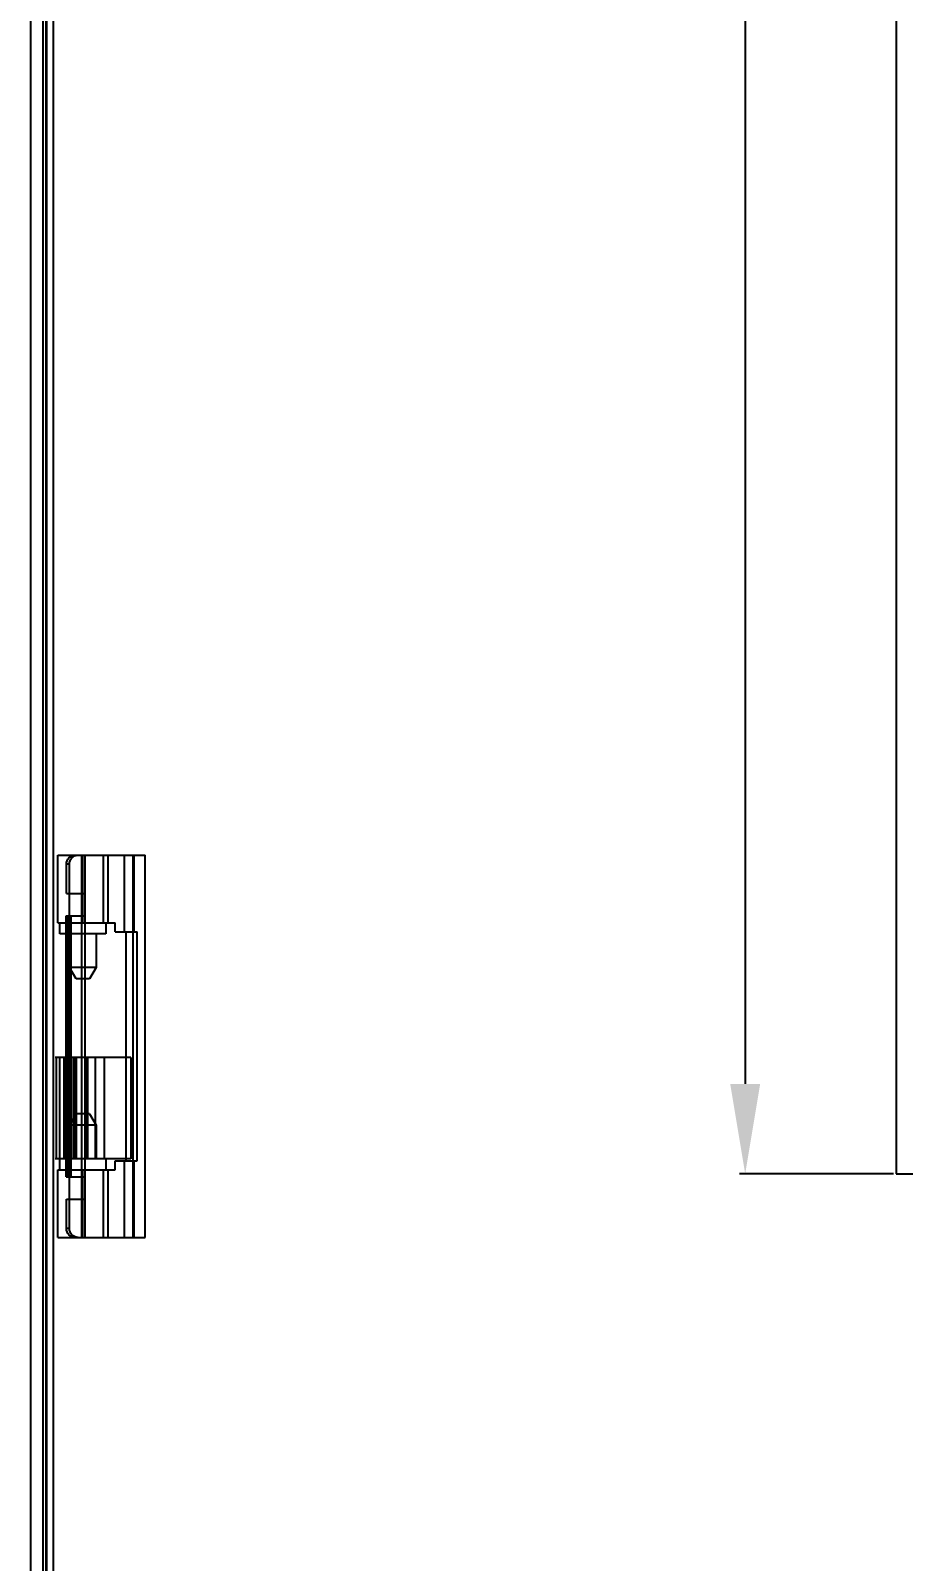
# Model space of a CAD drawing. Header units: millimetres. Extents: x 42222 to 59290, y 36233 to 38835.
# Drawn here: x 51813.9 to 52008, y 37141.4 to 37482 of the extents above; entities that cross this region are included whole.
import ezdxf

# ---------------------------------------------------------------- set-up
doc = ezdxf.new("R2010")
doc.units = ezdxf.units.MM
doc.layers.add('! NO PLOT !', color=7, linetype='Continuous', true_color=0xff75dd, plot=False)
doc.layers.add('000-PI-ORMAR', color=2, linetype='Continuous')
doc.layers.add('000-PI_TEXT', color=7, linetype='Continuous')
doc.styles.get("Standard").update_dxf_attribs({"font": 'arial.ttf'})
doc.dimstyles.new('ISO-25-lb', dxfattribs={"dimtxt": 8, "dimasz": 8, "dimexe": 1.25, "dimexo": 0.625, "dimtad": 1, "dimtxsty": 'Standard', "dimcen": 5, "dimadec": 0, "dimazin": 0, "dimtfac": 1, "dimtmove": 0, "dimatfit": 3, "dimfxl": 1, "dimarcsym": 0})

# ---------------------------------------------------------------- blocks, each defined once
blk = doc.blocks.new('*D150')
at = {"layer": '000-PI_TEXT', "color": 0, "linetype": 'Continuous', "lineweight": -2, "ltscale": 0.25, "transparency": 16777216}
for p, q in [((52005.84, 38227.65), (51971.61, 38227.65)), ((51972.86, 38207.65), (51972.86, 37247.65)), ((52005.84, 37227.65), (51971.61, 37227.65))]:
    blk.add_line(p, q, dxfattribs=at)
at = {"layer": '000-PI_TEXT', "color": 0, "ltscale": 0.25, "transparency": 16777216}
for points in [[(51969.52, 38207.65), (51976.19, 38207.65), (51972.86, 38227.65)], [(51969.52, 37247.65), (51976.19, 37247.65), (51972.86, 37227.65)]]:
    blk.add_solid(points, dxfattribs=at)
at = {"layer": 'Defpoints', "color": 0, "ltscale": 0.25, "transparency": 16777216}
for p in [(52006.47, 38227.65), (51972.86, 37227.65), (52006.47, 37227.65)]:
    blk.add_point(p, dxfattribs=at)
at = {"layer": '000-PI_TEXT', "color": 0, "ltscale": 0.25, "transparency": 16777216, "insert": (51959.65, 37827.65), "char_height": 20, "attachment_point": 5, "rotation": 90}
blk.add_mtext('1000', dxfattribs=at)

msp = doc.modelspace()

# ---------------------------------------------------------------- linework, layer by layer
at = {"layer": '! NO PLOT !'}
for p, q in [((51819.948, 37283.528), (51819.948, 37298.528)), ((51819.948, 37298.528), (51839.39, 37298.528)), ((51825.279, 37213.528), (51825.279, 37298.528)), ((51825.498, 37283.528), (51825.498, 37298.528)), ((51826.026, 37213.528), (51826.026, 37298.528)), ((51830.135, 37283.528), (51830.135, 37298.528)), ((51831.048, 37298.528), (51831.048, 37283.528)), ((51834.81, 37281.528), (51834.81, 37298.528)), ((51836.702, 37213.528), (51836.702, 37298.528)), ((51836.907, 37281.528), (51836.907, 37298.528)), ((51839.39, 37213.528), (51839.39, 37298.528)), ((51821.873, 37290.028), (51821.873, 37296.528)), ((51822.52, 37296.528), (51821.873, 37296.528)), ((51822.52, 37215.528), (51822.52, 37296.528)), ((51821.873, 37290.028), (51826.026, 37290.028)), ((51822.515, 37222.028), (51822.515, 37290.028)), ((51821.791, 37285.028), (51826.026, 37285.028)), ((51821.791, 37227.028), (51821.791, 37285.028)), ((51822.226, 37227.028), (51822.226, 37285.028)), ((51822.944, 37227.028), (51822.944, 37285.028)), ((51819.948, 37283.528), (51832.712, 37283.528)), ((51820.398, 37281.028), (51820.398, 37283.528)), ((51830.598, 37281.028), (51820.398, 37281.028)), ((51822.548, 37273.539), (51822.548, 37281.028)), ((51828.448, 37281.028), (51828.448, 37273.539)), ((51830.598, 37283.528), (51830.598, 37281.028)), ((51832.712, 37281.528), (51832.712, 37283.528)), ((51832.712, 37281.528), (51837.636, 37281.528)), ((51835.174, 37230.528), (51835.174, 37281.528)), ((51837.636, 37230.528), (51837.636, 37281.528)), ((51823.998, 37271.028), (51822.548, 37273.539)), ((51828.448, 37273.539), (51822.548, 37273.539)), ((51826.998, 37271.028), (51823.998, 37271.028)), ((51828.448, 37273.539), (51826.998, 37271.028)), ((51836.191, 37253.528), (51819.391, 37253.528)), ((51819.593, 37253.528), (51819.593, 37231.028)), ((51820.348, 37253.528), (51820.348, 37231.028)), ((51821.351, 37231.028), (51821.351, 37253.528)), ((51821.472, 37253.528), (51821.472, 37231.028)), ((51822.228, 37253.528), (51822.228, 37231.028)), ((51823.351, 37253.528), (51823.351, 37231.028)), ((51823.712, 37253.528), (51823.712, 37231.028)), ((51824.07, 37253.528), (51824.07, 37231.028)), ((51826.212, 37253.528), (51826.212, 37231.028)), ((51826.569, 37253.528), (51826.569, 37231.028)), ((51828.241, 37253.528), (51828.241, 37231.028)), ((51830.241, 37253.528), (51830.241, 37231.028)), ((51836.191, 37253.528), (51836.191, 37231.028)), ((51822.548, 37238.516), (51823.998, 37241.028)), ((51826.998, 37241.028), (51823.998, 37241.028)), ((51826.998, 37241.028), (51828.448, 37238.516)), ((51822.548, 37231.028), (51822.548, 37238.516)), ((51828.448, 37238.516), (51822.548, 37238.516)), ((51828.448, 37238.516), (51828.448, 37231.028)), ((51836.191, 37231.028), (51819.391, 37231.028)), ((51820.398, 37228.528), (51820.398, 37231.028)), ((51830.598, 37231.028), (51830.598, 37228.528)), ((51832.712, 37228.528), (51832.712, 37230.528)), ((51832.712, 37230.528), (51837.636, 37230.528)), ((51834.81, 37213.528), (51834.81, 37230.528)), ((51836.907, 37213.528), (51836.907, 37230.528)), ((51819.948, 37213.528), (51819.948, 37228.528)), ((51819.948, 37228.528), (51832.712, 37228.528)), ((51821.791, 37227.028), (51826.026, 37227.028)), ((51825.498, 37213.528), (51825.498, 37228.528)), ((51830.135, 37213.528), (51830.135, 37228.528)), ((51831.048, 37228.528), (51831.048, 37213.528)), ((51821.873, 37222.028), (51826.026, 37222.028)), ((51821.873, 37215.528), (51821.873, 37222.028)), ((51819.948, 37213.528), (51839.39, 37213.528)), ((51822.52, 37215.528), (51821.873, 37215.528))]:
    msp.add_line(p, q, dxfattribs=at)
at = {"layer": '! NO PLOT !', "extrusion": (0, 0, -1)}
for centre, start_param, end_param in [((51823.805, 37296.528), 4.712389, 6.2831853), ((51824.452, 37296.528), 4.712389, 6.2831853), ((51823.805, 37215.528), 3.1415927, 4.712389), ((51824.452, 37215.528), 3.1415927, 4.712389)]:
    msp.add_ellipse(centre, major_axis=(0, 2), ratio=0.9659258, start_param=start_param, end_param=end_param, dxfattribs=at)
at = {"layer": '000-PI-ORMAR'}
for p, q in [((51817.391, 36550.028), (51817.391, 38534.528)), ((51817.403, 38534.528), (51817.403, 36550.028)), ((51817.415, 38534.528), (51817.415, 36550.028)), ((51818.903, 38534.528), (51818.903, 36550.028)), ((51813.903, 38514.028), (51813.903, 36563.028)), ((51813.903, 38514.028), (51813.903, 36563.028)), ((51816.621, 38514.028), (51816.621, 36563.028)), ((51816.621, 38514.028), (51816.621, 36563.028)), ((52006.468, 37227.651), (52606.468, 37227.651))]:
    msp.add_line(p, q, dxfattribs=at)
at = {"layer": '000-PI-ORMAR', "ltscale": 0.25}
msp.add_line((52006.468, 38227.651), (52006.468, 37227.651), dxfattribs=at)

# ---------------------------------------------------------------- dimensions: what is measured, and where the dimension line sits
at = {"layer": '000-PI_TEXT', "ltscale": 0.25}
dim = msp.add_linear_dim(base=(51972.857, 37227.651), p1=(52006.468, 38227.651), p2=(52006.468, 37227.651), angle=90, dimstyle='ISO-25-lb', override={"dimtxt": 20, "dimasz": 20, "dimgap": 3}, dxfattribs=at)
dim.commit()
dim.dimension.update_dxf_attribs({"geometry": '*D150', "text_midpoint": (51972.857, 37827.651), "dimtype": 160})

doc.saveas('drawing.dxf')
